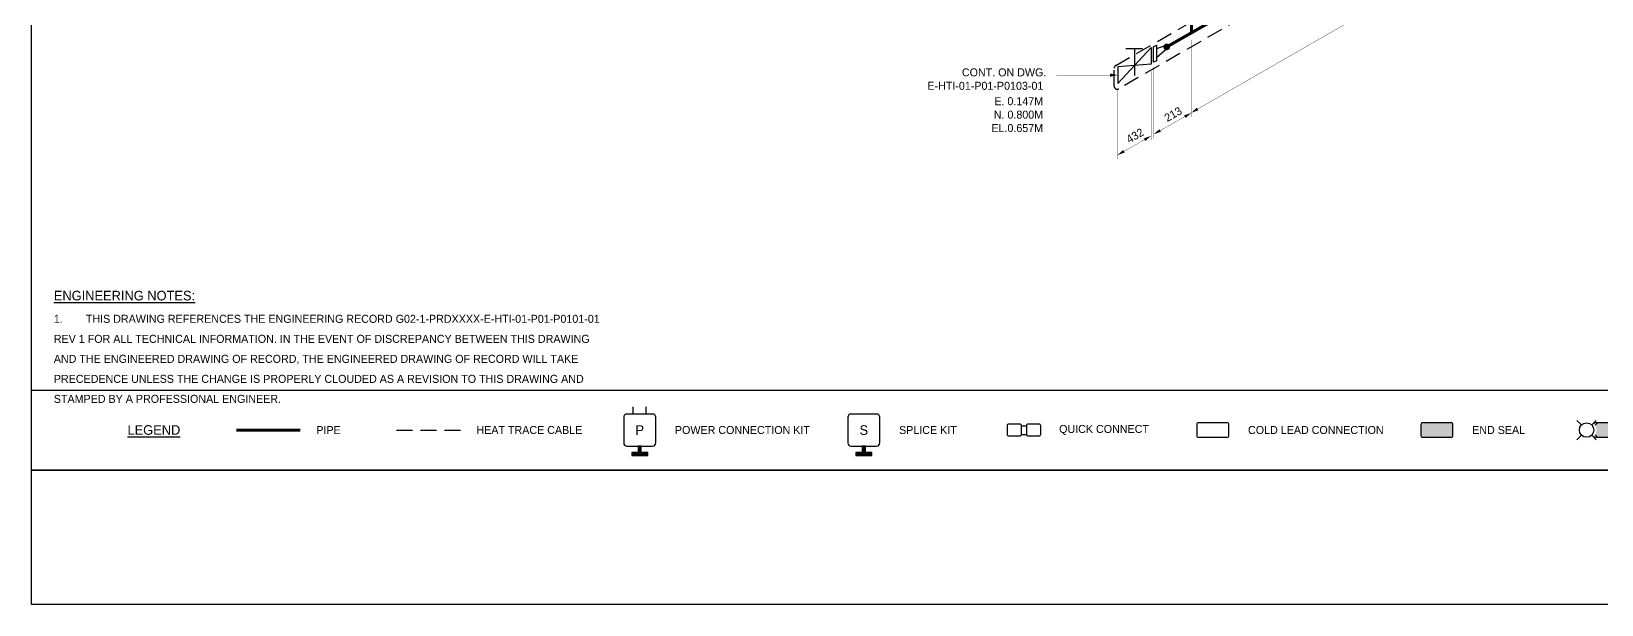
# Model space of a CAD drawing. Extents: x 0 to 847, y -42 to 494.
# Drawn here: x 0 to 490.4, y -42 to 137.1 of the extents above; entities that cross this region are included whole.
import ezdxf
from ezdxf.enums import TextEntityAlignment as Align

# ---------------------------------------------------------------- set-up
doc = ezdxf.new("R2010")
doc.units = 0
doc.header["$LTSCALE"] = 10
doc.header["$MEASUREMENT"] = 0
doc.linetypes.add('DASHED', pattern=[0.75, 0.5, -0.25])
doc.layers.get('Defpoints').update_dxf_attribs({"color": 9})
for name, color, linetype in [('DIMENSION', 2, 'Continuous'), ('ENGINEERING NOTE', 2, 'Continuous'), ('HEAT_TRACE', 3, 'DASHED'), ('PIPE', 7, 'Continuous'), ('SYMBOL-3', 3, 'Continuous'), ('TABLE-1', 1, 'Continuous'), ('TEXT-2', 2, 'Continuous'), ('TEXT2', 40, 'Continuous'), ('TITLE', 7, 'Continuous'), ('WELDS', 7, 'Continuous'), ('Wipeout', 7, 'Continuous')]:
    doc.layers.add(name, color=color, linetype=linetype)
doc.styles.add('framdcn', font='', dxfattribs={"height": 2.4})
doc.styles.add('Scovan Elec', font='')
doc.styles.get("Standard").update_dxf_attribs({"font": ''})
doc.styles.get('framdcn').set_extended_font_data('Franklin Gothic Medium Cond')
doc.styles.get('Scovan Elec').set_extended_font_data('Franklin Gothic Medium Cond')
doc.styles.get('Standard').set_extended_font_data('Franklin Gothic Medium Cond')

# ---------------------------------------------------------------- blocks, each defined once
blk = doc.blocks.new('*U13')
at = {"layer": 'SYMBOL-3'}
h = blk.add_hatch(color=256, dxfattribs=at)
h.dxf.hatch_style = 1
h.paths.add_polyline_path([(434.5, 56.79, 0.414214), (434, 56.29), (434, 52.79, 0.414214), (434.5, 52.29), (443.5, 52.29, 0.414214), (444, 52.79), (444, 56.29, 0.414214), (443.5, 56.79)])
h = blk.add_hatch(color=256, dxfattribs=at)
h.dxf.hatch_style = 1
h.paths.add_polyline_path([(489.13, 56.79), (488.39, 56.05), (488.58, 55.66), (488.7, 55.29), (488.77, 54.92), (488.79, 54.54), (488.77, 54.15), (488.7, 53.78), (488.58, 53.42), (488.39, 53.02), (489.13, 52.29), (497.5, 52.29, 0.414214), (498, 52.79), (498, 56.29, 0.414214), (497.5, 56.79)])
h = blk.add_hatch(color=256, dxfattribs=at)
h.dxf.hatch_style = 1
h.paths.add_polyline_path([(190.5, 47.54), (190.5, 49.54), (189.5, 49.54), (189.5, 47.54), (187.5, 47.54), (187.5, 46.54), (192.5, 46.54), (192.5, 47.54)])
h = blk.add_hatch(color=256, dxfattribs=at)
h.dxf.hatch_style = 1
h.paths.add_polyline_path([(259.5, 47.54), (257.5, 47.54), (257.5, 46.54), (262.5, 46.54), (262.5, 47.54), (260.5, 47.54), (260.5, 49.54), (259.5, 49.54)])
at = {"layer": 'Defpoints'}
for points in [[(434, 56.29), (434, 52.79, 0.414214), (434.5, 52.29), (443.5, 52.29, 0.414214), (444, 52.79), (444, 56.29, 0.414214), (443.5, 56.79), (434.5, 56.79, 0.414214)], [(488, 56.29), (488, 52.79, 0.414214), (488.5, 52.29), (497.5, 52.29, 0.414214), (498, 52.79), (498, 56.29, 0.414214), (497.5, 56.79), (488.5, 56.79, 0.414214)]]:
    blk.add_lwpolyline(points, format="xyb", close=True, dxfattribs=at)
for points in [[(189.5, 49.54), (189.5, 47.54), (187.5, 47.54), (187.5, 46.54), (192.5, 46.54), (192.5, 47.54), (190.5, 47.54), (190.5, 49.54)], [(259.5, 49.54), (259.5, 47.54), (257.5, 47.54), (257.5, 46.54), (262.5, 46.54), (262.5, 47.54), (260.5, 47.54), (260.5, 49.54)]]:
    blk.add_lwpolyline(points, close=True, dxfattribs=at)
at = {"layer": 'HEAT_TRACE', "linetype": 'DASHED'}
blk.add_line((114, 54.54), (134, 54.54), dxfattribs=at)
at = {"layer": 'PIPE', "const_width": 0.95}
blk.add_lwpolyline([(64, 54.54), (84, 54.54)], dxfattribs=at)
at = {"layer": 'SYMBOL-3'}
for p, q in [((188, 59.81), (188, 61.81)), ((192, 59.81), (192, 61.81)), ((309.23, 55.88), (310.77, 55.88)), ((309.23, 53.19), (310.77, 53.19))]:
    blk.add_line(p, q, dxfattribs=at)
for points in [[(185, 58.54), (185, 50.54, 0.414214), (186, 49.54), (194, 49.54, 0.414214), (195, 50.54), (195, 58.54, 0.414214), (194, 59.54), (186, 59.54, 0.414214)], [(255, 58.54), (255, 50.54, 0.414214), (256, 49.54), (264, 49.54, 0.414214), (265, 50.54), (265, 58.54, 0.414214), (264, 59.54), (256, 59.54, 0.414214)], [(305.27, 52.69), (308.73, 52.69, 0.414214), (309.23, 53.19), (309.23, 55.88, 0.414214), (308.73, 56.38), (305.27, 56.38, 0.414214), (304.77, 55.88), (304.77, 53.19, 0.414214)], [(311.27, 52.69), (314.73, 52.69, 0.414214), (315.23, 53.19), (315.23, 55.88, 0.414214), (314.73, 56.38), (311.27, 56.38, 0.414214), (310.77, 55.88), (310.77, 53.19, 0.414214)], [(364, 56.29), (364, 52.79, 0.414214), (364.5, 52.29), (373.5, 52.29, 0.414214), (374, 52.79), (374, 56.29, 0.414214), (373.5, 56.79), (364.5, 56.79, 0.414214)]]:
    blk.add_lwpolyline(points, format="xyb", close=True, dxfattribs=at)
at = {"layer": 'TABLE-1'}
blk.add_lwpolyline([(0, 67.04), (843.77, 67.04)], dxfattribs=at)
at = {"layer": 'TEXT-2'}
for s, p in [('P', (190, 54.54)), ('S', (260, 54.54))]:
    blk.add_text(s, height=3, rotation=360, dxfattribs=at).set_placement(p, align=Align.MIDDLE)
at = {"layer": 'TEXT-2', "attachment_point": 4, "style": 'Scovan Elec'}
for s, insert, char_height in [('{\\LLEGEND}', (30, 54.54), 3), ('PIPE', (89, 54.54), 2.5), ('HEAT TRACE CABLE', (139, 54.54), 2.5), ('POWER CONNECTION KIT', (201, 54.54), 2.5), ('SPLICE KIT', (271, 54.54), 2.5), ('QUICK CONNECT', (321, 54.54), 2.5), ('COLD LEAD CONNECTION', (380, 54.54), 2.5), ('END SEAL', (450, 54.54), 2.5)]:
    blk.add_mtext(s, dxfattribs=dict(at, insert=insert, char_height=char_height))
blk.add_wipeout([(485.56, 57.57), (485.18, 57.53), (484.81, 57.43), (484.45, 57.29), (484.12, 57.11), (483.81, 56.88), (483.53, 56.62), (483.29, 56.32), (483.08, 56), (482.92, 55.66), (482.8, 55.29), (482.73, 54.92), (482.71, 54.54), (482.73, 54.15), (482.8, 53.78), (482.92, 53.42), (483.08, 53.07), (483.29, 52.75), (483.53, 52.45), (483.81, 52.19), (484.12, 51.97), (484.45, 51.78), (484.81, 51.64), (485.18, 51.55), (485.56, 51.5), (485.94, 51.5), (486.32, 51.55), (486.69, 51.64), (487.05, 51.78), (487.38, 51.97), (487.69, 52.19), (487.97, 52.45), (488.21, 52.75), (488.42, 53.07), (488.58, 53.42), (488.7, 53.78), (488.77, 54.15), (488.79, 54.54), (488.77, 54.92), (488.7, 55.29), (488.58, 55.66), (488.42, 56), (488.21, 56.32), (487.97, 56.62), (487.69, 56.88), (487.38, 57.11), (487.05, 57.29), (486.69, 57.43), (486.32, 57.53), (485.94, 57.57)]).dxf.layer = 'Wipeout'
at = {"layer": 'Defpoints'}
for p, q in [((489.13, 56.79), (488.39, 56.04)), ((488.39, 53.03), (489.13, 52.29))]:
    blk.add_line(p, q, dxfattribs=at)
at = {"layer": 'SYMBOL-3', "color": 2}
for p, q in [((482.74, 57.55), (484.16, 56.13)), ((488.76, 57.55), (487.34, 56.13)), ((484.16, 52.94), (482.74, 51.52)), ((487.34, 52.94), (488.76, 51.52))]:
    blk.add_line(p, q, dxfattribs=at)
blk.add_circle((485.75, 54.54), 2.25, dxfattribs=at)
blk = doc.blocks.new('block15')
at = {"layer": 'TEXT2'}
blk.add_hatch(color=256, dxfattribs=at).paths.add_polyline_path([(0.001, 0), (-2.399, -0.5), (-2.399, 0.5)])
at = {"layer": 'TEXT2', "linetype": 'ByBlock', "const_width": 0.1, "flags": 128}
blk.add_lwpolyline([(-19.2, 0), (0, 0)], dxfattribs=at)
blk = doc.blocks.new('block16')
at = {"layer": 'TEXT2', "style": 'framdcn'}
for s, p in [('E. 0.147M', (0, 0)), ('N. 0.800M', (0, -4.2)), ('EL.0.657M', (0, -8.4))]:
    blk.add_text(s, height=2.5, dxfattribs=at).set_placement(p, align=Align.RIGHT)
blk = doc.blocks.new('block25')
at = {"layer": 'PIPE', "linetype": 'ByBlock', "const_width": 0.95, "flags": 128}
for points in [[(-7.7, 4.6), (-7.7, -4.4)], [(-7.7, -4.4), (0, 0)], [(-15.4, -8.8), (-7.7, -4.4)]]:
    blk.add_lwpolyline(points, dxfattribs=at)
at = {"flags": 1}
for tag in ['Tag', 'UCI', 'Pipe Ref', 'Description', 'Key']:
    blk.add_attdef(tag, (0, 0), '', height=1, dxfattribs=at)
blk = doc.blocks.new('block52')
at = {"layer": 'PIPE', "linetype": 'ByBlock', "flags": 128}
for points in [[(-0.9, 1.9), (0, 2.4)], [(-0.9, -2.9), (-0.9, 1.9)], [(0, 2.4), (0, 0)], [(3.2, 2.4), (0, 1.3)], [(0, -1.4), (3.2, 1.4)], [(0, 0), (0, -2.4)], [(3.2, 1.4), (3.2, 2.4)], [(0, -2.4), (-0.9, -2.9)]]:
    blk.add_lwpolyline(points, dxfattribs=at)
at = {"flags": 1}
for tag in ['Tag', 'UCI', 'Pipe Ref', 'Description', 'Key']:
    blk.add_attdef(tag, (0, 0), '', height=1, dxfattribs=at)
blk = doc.blocks.new('block53')
at = {"layer": 'PIPE', "linetype": 'ByBlock', "flags": 128}
for points in [[(-10.4, -8.6), (0, 2.6)], [(-2.7, 2.2), (-7.9, 2.2)], [(-5.2, 2.2), (-5.2, -6.1)], [(0, 2.6), (0, 0)], [(0, 0), (0, -2.6)], [(0, -2.6), (-10.4, -3.4)], [(-10.4, -3.4), (-10.4, -8.6)]]:
    blk.add_lwpolyline(points, dxfattribs=at)
at = {"flags": 1}
for tag in ['Tag', 'UCI', 'Pipe Ref', 'Description', 'Key']:
    blk.add_attdef(tag, (0, 0), '', height=1, dxfattribs=at)
blk = doc.blocks.new('block78')
at = {"layer": 'WELDS'}
h = blk.add_hatch(color=256, dxfattribs=at)
edge = h.paths.add_edge_path(flags=0)
edge.add_arc((0, 0), 1.05, 0, 360)
at = {"flags": 1}
for tag in ['Tag', 'UCI', 'Pipe Ref', 'Description', 'Key']:
    blk.add_attdef(tag, (0, 0), '', height=1, dxfattribs=at)

msp = doc.modelspace()

# ---------------------------------------------------------------- hatches: boundary and pattern name
at = {"layer": 'DIMENSION'}
for points in [[(362.2, 111.6), (364, 113.2), (364.5, 112.4)], [(362.3, 111.6), (360.5, 110), (360, 110.8)], [(349.7, 104.4), (347.9, 102.8), (347.4, 103.6)], [(350.5, 104.9), (352.3, 106.5), (352.8, 105.7)], [(339.2, 98.4), (341, 100), (341.5, 99.2)]]:
    msp.add_hatch(color=256, dxfattribs=at).paths.add_polyline_path(points)

# ---------------------------------------------------------------- linework, layer by layer
at = {"layer": 'DIMENSION', "linetype": 'ByBlock', "const_width": 0.1, "flags": 128}
for points in [[(500.3, 191.1), (362.2, 111.6)], [(362.3, 134.4), (362.3, 110.3)], [(349.7, 124.6), (349.7, 103.1)], [(350.6, 125.9), (350.6, 103.6)], [(339.3, 119.2), (339.3, 97.2)], [(362.3, 111.6), (350.5, 104.9)], [(349.7, 104.4), (339.2, 98.4)]]:
    msp.add_lwpolyline(points, dxfattribs=at)
at = {"layer": 'HEAT_TRACE'}
for p, q in [((495.12, 208.86), (339.68, 119.12)), ((338.68, 126.4), (364.96, 141.56)), ((338.18, 119.98), (338.18, 125.54))]:
    msp.add_line(p, q, dxfattribs=at)
for centre, start, end in [((339.18, 125.54), 119.9708, 180), ((339.18, 119.98), 180, 300)]:
    msp.add_arc(centre, 1, start, end, dxfattribs=at)
at = {"layer": 'TITLE'}
for points in [[(0, 494.34), (843.77, 494.34), (843.77, 0), (0, 0)], [(0, 0), (843.77, 0), (843.77, -42.04), (0, -42.04)]]:
    msp.add_lwpolyline(points, close=True, dxfattribs=at)

# ---------------------------------------------------------------- block references
at = {"layer": 'PIPE'}
for name, p in [('block25', (370, 141)), ('block52', (351.4, 130.3)), ('block53', (349.7, 129.4))]:
    msp.add_blockref(name, p, dxfattribs=at)
at = {"layer": 'TEXT2'}
for name, p in [('block15', (339.3, 123.4)), ('block16', (316, 114))]:
    msp.add_blockref(name, p, dxfattribs=at)
at = {"layer": 'WELDS'}
msp.add_blockref('block78', (354.6, 132.2), dxfattribs=at)

# ---------------------------------------------------------------- texts
at = {"layer": 'DIMENSION', "style": 'framdcn'}
for s, p in [('213', (354.8, 108.7)), ('432', (342.9, 102))]:
    msp.add_text(s, height=2.5, rotation=30, dxfattribs=at).set_placement(p)
at = {"layer": 'TEXT2', "style": 'framdcn'}
for s, p in [('CONT. ON DWG.', (317, 123)), ('E-HTI-01-P01-P0103-01 ', (317, 118.8))]:
    msp.add_text(s, height=2.5, dxfattribs=at).set_placement(p, align=Align.RIGHT)

# ---------------------------------------------------------------- next in the draw order: block references
msp.add_blockref('*U13', (0, -42.04))

# ---------------------------------------------------------------- next in the draw order: texts
at = {"layer": 'ENGINEERING NOTE', "insert": (7, 56), "char_height": 2.5, "width": 172, "attachment_point": 1, "style": 'Scovan Elec'}
msp.add_mtext('\\pxsm1.5;{\\H1.2x;\\LENGINEERING NOTES:\\P\\pi-3,l3,s*,t3,36;}1.^ITHIS DRAWING REFERENCES THE ENGINEERING RECORD G02-1-PRDXXXX-E-HTI-01-P01-P0101-01 REV 1 FOR ALL TECHNICAL INFORMATION{\\H0.99999x;. IN THE EVENT OF DISCREPANCY BETWEEN THIS DRAWING AND THE ENGINEERED DRAWING OF RECORD, THE ENGINEERED DRAWING OF RECORD WILL TAKE PRECEDENCE UNLESS THE CHANGE IS PROPERLY CLOUDED AS A REVISION TO THIS DRAWING AND STAMPED BY A PROFESSIONAL ENGINEER.}', dxfattribs=at)

doc.saveas('drawing.dxf')
